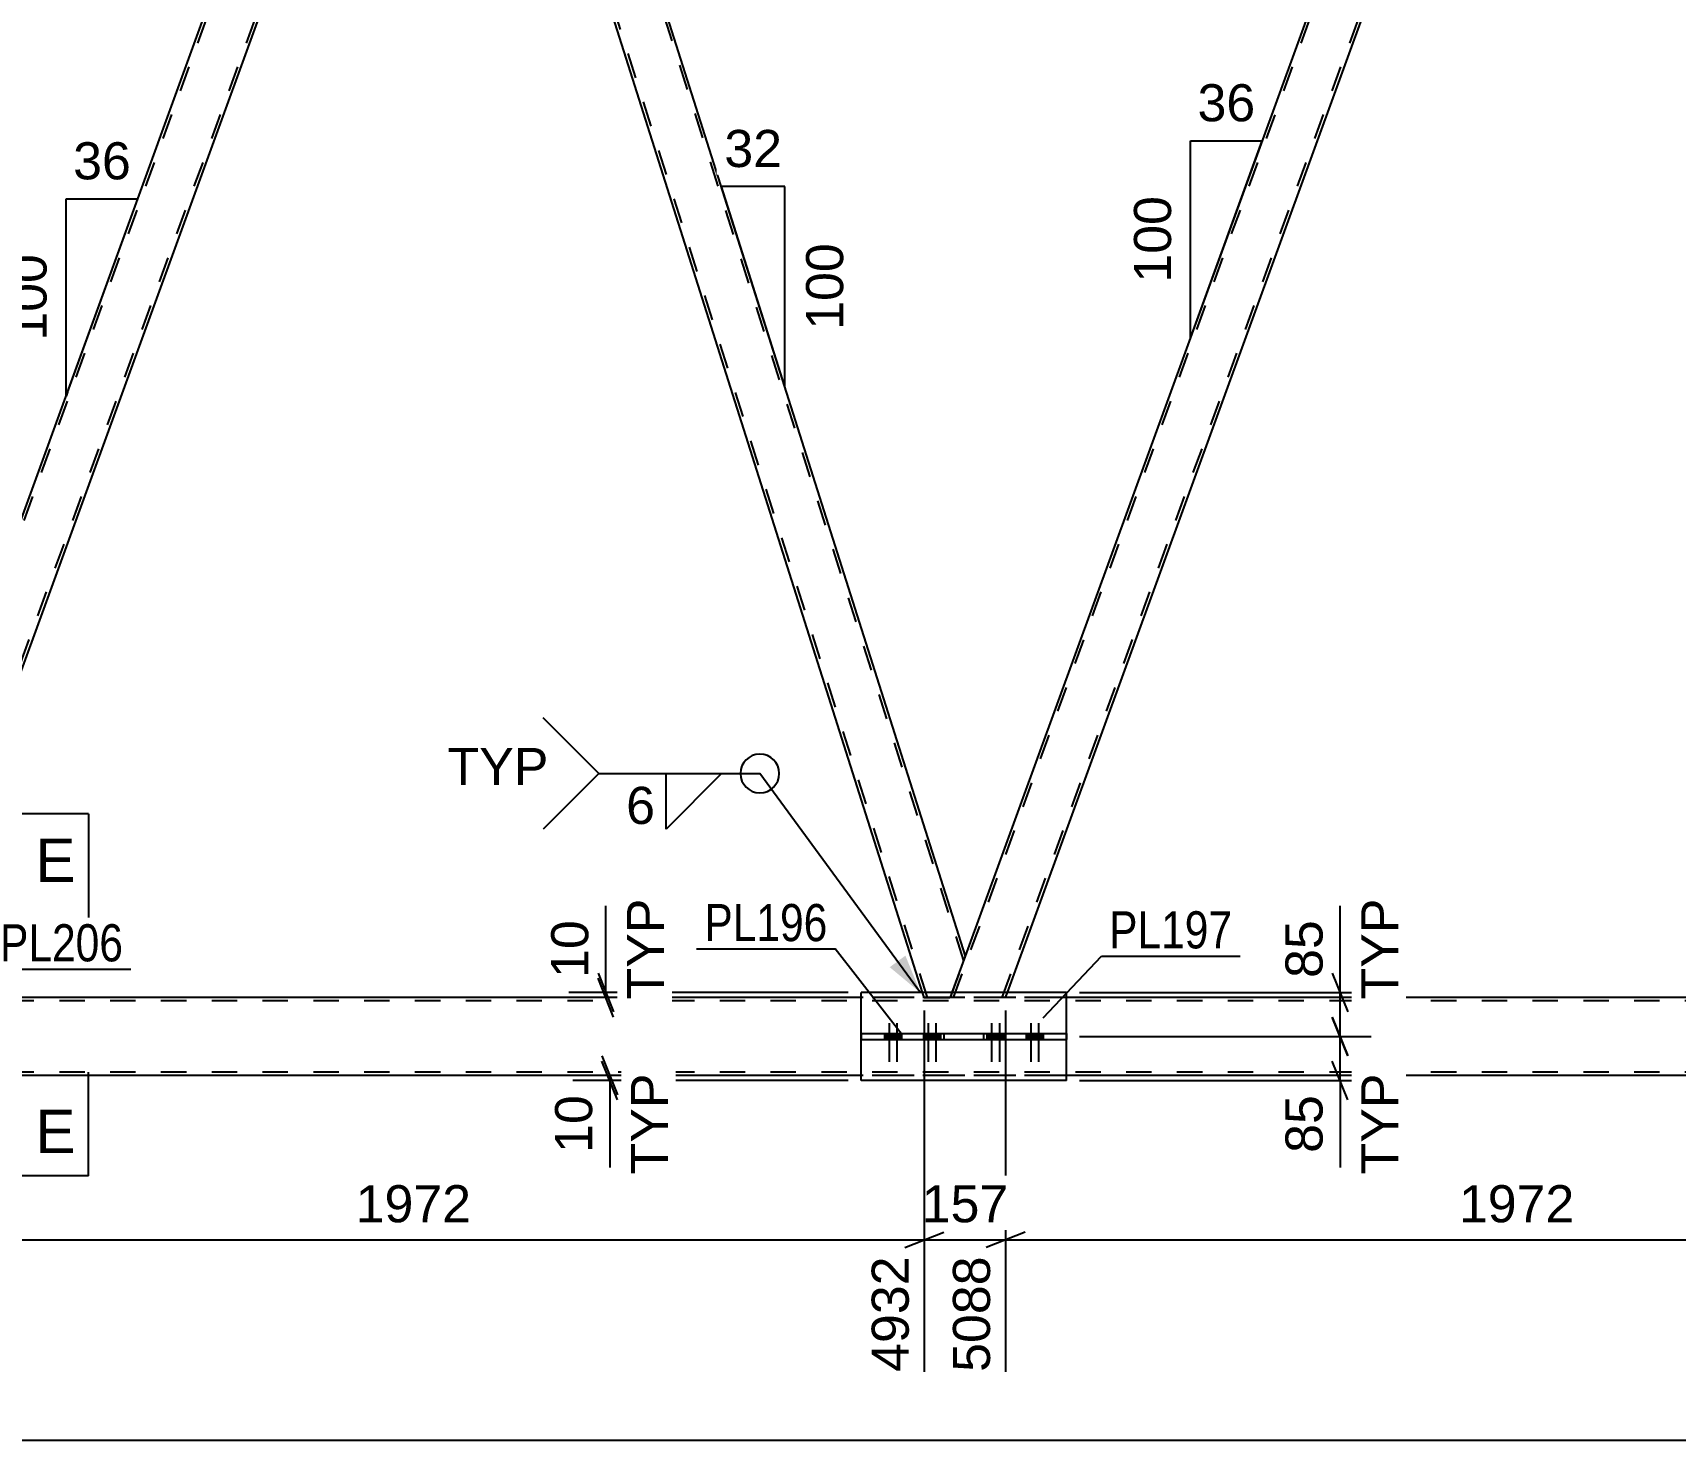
# Model space of a CAD drawing. Header units: millimetres. Extents: x 0 to 1189, y 0 to 841.
# Drawn here: x 193 to 319.7, y 465.3 to 573.9 of the extents above; entities that cross this region are included whole.
import ezdxf

# ---------------------------------------------------------------- set-up
doc = ezdxf.new("R2010")
doc.units = ezdxf.units.MM
doc.linetypes.add('DXK_LINE_DOT2', pattern=[3.9198, 1.9599, -1.9599])
doc.styles.add('Arial', font='ARIAL.TTF', dxfattribs={"height": 0.2})
doc.styles.add('Arial Narrow', font='ARIALN.TTF', dxfattribs={"height": 0.2})

# ---------------------------------------------------------------- blocks, each defined once
blk = doc.blocks.new('Bolt-203770571-3660 - 2970')
at = {"linetype": 'Continuous'}
for points in [[(267.32, 496.67), (266.6, 496.67), (266.6, 496.19), (267.32, 496.19)], [(267.92, 496.67), (267.2, 496.67), (267.2, 496.19), (267.92, 496.19)], [(270.34, 496.67), (269.62, 496.67), (269.62, 496.19), (270.34, 496.19)], [(270.94, 496.67), (270.22, 496.67), (270.22, 496.19), (270.94, 496.19)]]:
    blk.add_hatch(color=1, dxfattribs=at).paths.add_polyline_path(points)
at = {"color": 1, "linetype": 'Continuous'}
for p, q in [((266.96, 497.47), (266.96, 494.47)), ((267.56, 497.47), (267.56, 494.47)), ((269.98, 497.47), (269.98, 494.47)), ((270.58, 497.47), (270.58, 494.47)), ((266.6, 496.67), (266.6, 496.19)), ((267.2, 496.67), (267.2, 496.19)), ((267.32, 496.67), (267.32, 496.19)), ((267.92, 496.67), (267.92, 496.19)), ((269.62, 496.67), (269.62, 496.19)), ((270.22, 496.67), (270.22, 496.19)), ((270.34, 496.67), (270.34, 496.19)), ((270.94, 496.67), (270.94, 496.19))]:
    blk.add_line(p, q, dxfattribs=at)
blk = doc.blocks.new('Part-203770571-3021 - 2970')
at = {"color": 2, "linetype": 'Continuous'}
for p, q in [((272.74, 499.83), (256.89, 499.83)), ((256.89, 496.67), (256.89, 499.83)), ((272.74, 496.67), (272.74, 499.83)), ((256.89, 493.03), (256.89, 496.19)), ((272.74, 493.03), (272.74, 496.19)), ((272.74, 493.03), (256.89, 493.03))]:
    blk.add_line(p, q, dxfattribs=at)
at = {"color": 7, "linetype": 'DXK_LINE_DOT2'}
for p, q in [((256.89, 496.19), (256.89, 496.67)), ((272.74, 496.19), (272.74, 496.67))]:
    blk.add_line(p, q, dxfattribs=at)
blk = doc.blocks.new('Bolt-203770571-3136 - 2970')
at = {"linetype": 'Continuous'}
for points in [[(259.41, 496.67), (258.69, 496.67), (258.69, 496.19), (259.41, 496.19)], [(260.01, 496.67), (259.29, 496.67), (259.29, 496.19), (260.01, 496.19)], [(262.43, 496.67), (261.71, 496.67), (261.71, 496.19), (262.43, 496.19)], [(263.03, 496.67), (262.31, 496.67), (262.31, 496.19), (263.03, 496.19)]]:
    blk.add_hatch(color=1, dxfattribs=at).paths.add_polyline_path(points)
at = {"color": 1, "linetype": 'Continuous'}
for p, q in [((259.05, 497.47), (259.05, 494.47)), ((259.65, 497.47), (259.65, 494.47)), ((262.07, 497.47), (262.07, 494.47)), ((262.67, 497.47), (262.67, 494.47)), ((258.69, 496.67), (258.69, 496.19)), ((259.29, 496.67), (259.29, 496.19)), ((259.41, 496.67), (259.41, 496.19)), ((260.01, 496.67), (260.01, 496.19)), ((261.71, 496.67), (261.71, 496.19)), ((262.31, 496.67), (262.31, 496.19)), ((262.43, 496.67), (262.43, 496.19)), ((263.03, 496.67), (263.03, 496.19))]:
    blk.add_line(p, q, dxfattribs=at)
blk = doc.blocks.new('Part-203770571-3124 - 2970')
at = {"color": 7, "linetype": 'DXK_LINE_DOT2'}
for p, q in [((741.84, 499.43), (87.28, 499.43)), ((272.74, 499.43), (256.89, 499.43)), ((741.84, 499.19), (79.28, 499.19)), ((741.84, 493.67), (79.28, 493.67)), ((741.84, 493.43), (87.28, 493.43)), ((272.74, 493.43), (256.89, 493.43))]:
    blk.add_line(p, q, dxfattribs=at)
at = {"color": 2, "linetype": 'Continuous'}
for p, q in [((256.89, 499.43), (190.98, 499.43)), ((338.65, 499.43), (272.74, 499.43)), ((256.89, 493.43), (190.98, 493.43)), ((338.65, 493.43), (272.74, 493.43))]:
    blk.add_line(p, q, dxfattribs=at)
blk = doc.blocks.new('Part-203770571-3376 - 2970')
at = {"color": 7, "linetype": 'DXK_LINE_DOT2'}
for p, q in [((311.35, 618.43), (311.2, 618.03)), ((313.36, 618.43), (311.35, 618.43)), ((349.95, 502.27), (313.11, 618.43)), ((313.49, 618.03), (313.36, 618.43)), ((347.15, 499.43), (310.32, 615.59)), ((346.9, 499.43), (346.78, 499.83)), ((346.9, 499.43), (348.91, 499.43)), ((348.91, 499.43), (349.06, 499.83))]:
    blk.add_line(p, q, dxfattribs=at)
at = {"color": 2, "linetype": 'Continuous'}
for p, q in [((311.2, 618.03), (310.18, 615.22)), ((350.08, 502.64), (313.49, 618.03)), ((346.78, 499.83), (310.18, 615.22)), ((349.06, 499.83), (350.08, 502.64))]:
    blk.add_line(p, q, dxfattribs=at)
blk = doc.blocks.new('Part-203770571-3351 - 2970')
at = {"color": 7, "linetype": 'DXK_LINE_DOT2'}
for p, q in [((264.03, 499.43), (307.35, 618.43)), ((267.78, 499.43), (311.09, 618.43)), ((306.95, 618.03), (307.09, 618.43)), ((311.35, 618.43), (307.09, 618.43)), ((310.18, 615.22), (311.35, 618.43)), ((263.78, 499.43), (264.95, 502.64)), ((268.04, 499.43), (263.78, 499.43)), ((268.04, 499.43), (268.18, 499.83))]:
    blk.add_line(p, q, dxfattribs=at)
at = {"color": 2, "linetype": 'Continuous'}
for p, q in [((264.95, 502.64), (306.95, 618.03)), ((268.18, 499.83), (310.18, 615.22))]:
    blk.add_line(p, q, dxfattribs=at)
blk = doc.blocks.new('Part-203770571-3356 - 2970')
at = {"color": 7, "linetype": 'DXK_LINE_DOT2'}
for p, q in [((178.9, 499.43), (222.21, 618.43)), ((182.65, 499.43), (225.96, 618.43)), ((221.81, 618.03), (221.96, 618.43)), ((226.21, 618.43), (221.96, 618.43)), ((225.05, 615.22), (226.21, 618.43)), ((178.65, 499.43), (179.81, 502.64)), ((182.9, 499.43), (178.65, 499.43)), ((182.9, 499.43), (183.05, 499.83))]:
    blk.add_line(p, q, dxfattribs=at)
at = {"color": 2, "linetype": 'Continuous'}
for p, q in [((179.81, 502.64), (221.81, 618.03)), ((183.05, 499.83), (225.05, 615.22))]:
    blk.add_line(p, q, dxfattribs=at)
blk = doc.blocks.new('Part-203770571-3494 - 2970')
at = {"color": 7, "linetype": 'DXK_LINE_DOT2'}
for p, q in [((226.21, 618.43), (226.07, 618.03)), ((228.23, 618.43), (226.21, 618.43)), ((264.81, 502.27), (227.98, 618.43)), ((228.35, 618.03), (228.23, 618.43)), ((262.02, 499.43), (225.18, 615.59)), ((261.77, 499.43), (261.64, 499.83)), ((261.77, 499.43), (263.78, 499.43)), ((263.78, 499.43), (263.92, 499.83))]:
    blk.add_line(p, q, dxfattribs=at)
at = {"color": 2, "linetype": 'Continuous'}
for p, q in [((226.07, 618.03), (225.05, 615.22)), ((264.95, 502.64), (228.35, 618.03)), ((261.64, 499.83), (225.05, 615.22)), ((263.92, 499.83), (264.95, 502.64))]:
    blk.add_line(p, q, dxfattribs=at)
blk = doc.blocks.new('Part-203770571-3659 - 2970')
at = {"color": 2, "linetype": 'Continuous'}
for p, q in [((256.89, 496.67), (272.74, 496.67)), ((256.89, 496.67), (256.89, 496.19)), ((256.89, 496.19), (272.74, 496.19)), ((263.3, 496.19), (263.3, 496.67)), ((266.33, 496.67), (266.33, 496.19)), ((272.74, 496.67), (272.74, 496.19))]:
    blk.add_line(p, q, dxfattribs=at)
blk = doc.blocks.new('StraightDimension-203770571-30985 - 2970')
at = {"color": 7, "linetype": 'Continuous'}
for p, q in [((236.89, 494.93), (238.09, 491.93)), ((238.09, 491.53), (236.89, 494.53)), ((255.89, 493.43), (234.64, 493.43)), ((255.89, 493.03), (234.64, 493.03)), ((237.49, 493.03), (237.49, 493.43)), ((237.49, 493.03), (237.49, 486.33)), ((237.49, 493.03), (237.49, 486.33))]:
    blk.add_line(p, q, dxfattribs=at)
at = {"color": 0, "linetype": 'Continuous'}
blk.add_wipeout([(242.59, 494.17), (238.39, 494.17), (238.39, 485.19), (242.59, 485.19)], dxfattribs=at)
at = {"color": 0}
blk.add_wipeout([(236.74, 492.5), (232.54, 492.5), (232.54, 486.85), (236.74, 486.85)], dxfattribs=at)
at = {"color": 3, "linetype": 'Continuous', "style": 'Arial'}
blk.add_text('TYP', height=2.865, rotation=90.0002, dxfattribs=at).set_placement((241.99, 485.79))
at = {"color": 3, "style": 'Arial'}
blk.add_text('10', height=2.865, rotation=90.0002, dxfattribs=at).set_placement((236.14, 487.45))
blk = doc.blocks.new('AngleDimension-203770571-30770 - 2970')
at = {"color": 7, "linetype": 'Continuous'}
for p, q in [((282.31, 565.56), (287.85, 565.56)), ((282.31, 550.33), (287.85, 565.56)), ((282.31, 550.33), (282.31, 565.56)), ((283.2, 552.8), (287.85, 565.56))]:
    blk.add_line(p, q, dxfattribs=at)
at = {"color": 0}
for points in [[(287.9, 566.46), (287.9, 570.66), (282.25, 570.66), (282.25, 566.46)], [(281.41, 561.88), (277.21, 561.88), (277.21, 554.01), (281.41, 554.01)]]:
    blk.add_wipeout(points, dxfattribs=at)
at = {"color": 3, "style": 'Arial'}
blk.add_text('36', height=2.865, dxfattribs=at).set_placement((282.85, 567.06))
blk.add_text('100', height=2.865, rotation=90.0002, dxfattribs=at).set_placement((280.81, 554.61))
blk = doc.blocks.new('StraightDimension-203770571-31703 - 2970')
at = {"color": 7, "linetype": 'Continuous'}
for p, q in [((268.04, 498.43), (268.04, 470.55)), ((346.9, 498.43), (346.9, 470.55)), ((269.54, 481.34), (266.54, 480.14)), ((268.04, 480.74), (346.9, 480.74)), ((345.4, 480.14), (348.4, 481.34))]:
    blk.add_line(p, q, dxfattribs=at)
at = {"color": 0}
blk.add_wipeout([(312.52, 481.49), (312.52, 485.69), (302.42, 485.69), (302.42, 481.49)], dxfattribs=at)
at = {"color": 3, "style": 'Arial'}
blk.add_text('1972', height=2.865, dxfattribs=at).set_placement((303.02, 482.09))
at = {"color": 0, "linetype": 'Continuous'}
blk.add_wipeout([(346.3, 480.04), (342.1, 480.04), (342.1, 469.95), (346.3, 469.95)], dxfattribs=at)
at = {"color": 3, "linetype": 'Continuous', "style": 'Arial'}
blk.add_text('7060', height=2.865, rotation=90.0002, dxfattribs=at).set_placement((345.7, 470.55))
blk = doc.blocks.new('StraightDimension-203770571-31704 - 2970')
at = {"color": 7, "linetype": 'Continuous'}
for p, q in [((261.77, 498.43), (261.77, 470.55)), ((268.04, 498.43), (268.04, 470.55)), ((260.27, 480.14), (263.27, 481.34)), ((261.77, 480.74), (268.04, 480.74)), ((269.54, 481.34), (266.54, 480.14))]:
    blk.add_line(p, q, dxfattribs=at)
at = {"color": 0}
blk.add_wipeout([(268.84, 481.49), (268.84, 485.69), (260.97, 485.69), (260.97, 481.49)], dxfattribs=at)
at = {"color": 0, "linetype": 'Continuous'}
blk.add_wipeout([(267.44, 480.04), (263.24, 480.04), (263.24, 469.95), (267.44, 469.95)], dxfattribs=at)
at = {"color": 3, "style": 'Arial'}
blk.add_text('157', height=2.865, dxfattribs=at).set_placement((261.57, 482.09))
at = {"color": 3, "linetype": 'Continuous', "style": 'Arial'}
blk.add_text('5088', height=2.865, rotation=90.0002, dxfattribs=at).set_placement((266.84, 470.55))
blk = doc.blocks.new('StraightDimension-203770571-4042 - 2970')
at = {"color": 7, "linetype": 'Continuous'}
blk.add_line((66.38, 465.28), (772.23, 465.28), dxfattribs=at)
blk = doc.blocks.new('AngleDimension-203770571-30740 - 2970')
at = {"color": 7, "linetype": 'Continuous'}
for p, q in [((195.54, 561.08), (201.08, 561.08)), ((195.54, 545.86), (201.08, 561.08)), ((195.54, 545.86), (195.54, 561.08)), ((195.65, 546.16), (195.54, 545.86))]:
    blk.add_line(p, q, dxfattribs=at)
at = {"color": 0}
for points in [[(201.14, 561.98), (201.14, 566.18), (195.49, 566.18), (195.49, 561.98)], [(194.64, 557.41), (190.44, 557.41), (190.44, 549.53), (194.64, 549.53)]]:
    blk.add_wipeout(points, dxfattribs=at)
at = {"color": 3, "style": 'Arial'}
blk.add_text('36', height=2.865, dxfattribs=at).set_placement((196.09, 562.58))
blk.add_text('100', height=2.865, rotation=90.0002, dxfattribs=at).set_placement((194.04, 550.13))
blk = doc.blocks.new('AngleDimension-203770571-30755 - 2970')
at = {"color": 7, "linetype": 'Continuous'}
for p, q in [((250.45, 548.36), (246.11, 562.03)), ((251.01, 562.03), (246.11, 562.03)), ((251.01, 546.59), (246.11, 562.03)), ((251.01, 546.59), (251.01, 562.03))]:
    blk.add_line(p, q, dxfattribs=at)
at = {"color": 0}
for points in [[(251.38, 562.93), (251.38, 567.13), (245.74, 567.13), (245.74, 562.93)], [(256.11, 558.24), (251.91, 558.24), (251.91, 550.37), (256.11, 550.37)]]:
    blk.add_wipeout(points, dxfattribs=at)
at = {"color": 3, "style": 'Arial'}
blk.add_text('32', height=2.865, dxfattribs=at).set_placement((246.34, 563.53))
blk.add_text('100', height=2.865, rotation=90.0002, dxfattribs=at).set_placement((255.51, 550.97))
blk = doc.blocks.new('StraightDimension-203770571-31003 - 2970')
at = {"color": 7, "linetype": 'Continuous'}
for p, q in [((237.19, 499.83), (237.19, 506.52)), ((237.19, 499.83), (237.19, 506.52)), ((236.59, 501.33), (237.79, 498.33)), ((237.79, 497.93), (236.59, 500.93)), ((255.89, 499.83), (234.34, 499.83)), ((255.89, 499.43), (234.34, 499.43)), ((237.19, 499.43), (237.19, 499.83))]:
    blk.add_line(p, q, dxfattribs=at)
at = {"color": 0, "linetype": 'Continuous'}
blk.add_wipeout([(242.29, 507.66), (238.09, 507.66), (238.09, 498.69), (242.29, 498.69)], dxfattribs=at)
at = {"color": 0}
blk.add_wipeout([(236.44, 506), (232.24, 506), (232.24, 500.35), (236.44, 500.35)], dxfattribs=at)
at = {"color": 3, "linetype": 'Continuous', "style": 'Arial'}
blk.add_text('TYP', height=2.865, rotation=90.0002, dxfattribs=at).set_placement((241.69, 499.29))
at = {"color": 3, "style": 'Arial'}
blk.add_text('10', height=2.865, rotation=90.0002, dxfattribs=at).set_placement((235.84, 500.95))
blk = doc.blocks.new('StraightDimension-203770571-31021 - 2970')
at = {"color": 7, "linetype": 'Continuous'}
for p, q in [((293.85, 499.83), (293.85, 506.52)), ((293.85, 499.83), (293.85, 506.52)), ((293.25, 501.33), (294.45, 498.33)), ((273.74, 499.83), (296.25, 499.83)), ((293.85, 496.43), (293.85, 499.83)), ((294.45, 494.93), (293.25, 497.93)), ((273.74, 496.43), (296.25, 496.43))]:
    blk.add_line(p, q, dxfattribs=at)
at = {"color": 0, "linetype": 'Continuous'}
blk.add_wipeout([(298.95, 507.66), (294.75, 507.66), (294.75, 498.69), (298.95, 498.69)], dxfattribs=at)
at = {"color": 0}
blk.add_wipeout([(293.1, 506), (288.9, 506), (288.9, 500.35), (293.1, 500.35)], dxfattribs=at)
at = {"color": 3, "linetype": 'Continuous', "style": 'Arial'}
blk.add_text('TYP', height=2.865, rotation=90.0002, dxfattribs=at).set_placement((298.35, 499.29))
at = {"color": 3, "style": 'Arial'}
blk.add_text('85', height=2.865, rotation=90.0002, dxfattribs=at).set_placement((292.5, 500.95))
blk = doc.blocks.new('StraightDimension-203770571-31022 - 2970')
at = {"color": 7, "linetype": 'Continuous'}
for p, q in [((293.25, 497.93), (294.45, 494.93)), ((273.74, 496.43), (296.25, 496.43)), ((293.85, 493.03), (293.85, 496.43)), ((294.45, 491.53), (293.25, 494.53)), ((273.74, 493.03), (296.25, 493.03)), ((293.85, 493.03), (293.85, 486.33)), ((293.85, 493.03), (293.85, 486.33))]:
    blk.add_line(p, q, dxfattribs=at)
at = {"color": 0, "linetype": 'Continuous'}
blk.add_wipeout([(298.95, 494.17), (294.75, 494.17), (294.75, 485.19), (298.95, 485.19)], dxfattribs=at)
at = {"color": 0}
blk.add_wipeout([(293.1, 492.5), (288.9, 492.5), (288.9, 486.85), (293.1, 486.85)], dxfattribs=at)
at = {"color": 3, "linetype": 'Continuous', "style": 'Arial'}
blk.add_text('TYP', height=2.865, rotation=90.0002, dxfattribs=at).set_placement((298.35, 485.79))
at = {"color": 3, "style": 'Arial'}
blk.add_text('85', height=2.865, rotation=90.0002, dxfattribs=at).set_placement((292.5, 487.45))
blk = doc.blocks.new('StraightDimension-203770571-31705 - 2970')
at = {"color": 7, "linetype": 'Continuous'}
for p, q in [((182.9, 498.43), (182.9, 470.55)), ((261.77, 498.43), (261.77, 470.55)), ((184.4, 481.34), (181.4, 480.14)), ((182.9, 480.74), (261.77, 480.74)), ((260.27, 480.14), (263.27, 481.34))]:
    blk.add_line(p, q, dxfattribs=at)
at = {"color": 0}
blk.add_wipeout([(227.38, 481.49), (227.38, 485.69), (217.29, 485.69), (217.29, 481.49)], dxfattribs=at)
at = {"color": 3, "style": 'Arial'}
blk.add_text('1972', height=2.865, dxfattribs=at).set_placement((217.89, 482.09))
at = {"color": 0, "linetype": 'Continuous'}
blk.add_wipeout([(261.17, 480.04), (256.97, 480.04), (256.97, 469.95), (261.17, 469.95)], dxfattribs=at)
at = {"color": 3, "linetype": 'Continuous', "style": 'Arial'}
blk.add_text('4932', height=2.865, rotation=90.0002, dxfattribs=at).set_placement((260.57, 470.55))
blk = doc.blocks.new('SectionMark-203770571-40869 - 2970')
at = {"linetype": 'Continuous'}
for points in [[(191.78, 513.61), (191.78, 512.36), (189.28, 513.61)], [(191.78, 486.93), (191.78, 485.68), (189.28, 485.68)]]:
    blk.add_hatch(color=6, dxfattribs=at).paths.add_polyline_path(points)
at = {"color": 6, "linetype": 'Continuous'}
for p, q in [((189.28, 513.61), (191.78, 514.86)), ((191.78, 512.36), (191.78, 514.86)), ((197.28, 513.61), (189.28, 513.61)), ((189.28, 513.61), (191.78, 512.36)), ((197.28, 513.61), (197.28, 505.61)), ((197.28, 485.68), (197.28, 493.68)), ((189.28, 485.68), (191.78, 486.93)), ((191.78, 486.93), (191.78, 484.43)), ((197.28, 485.68), (189.28, 485.68)), ((191.78, 484.43), (189.28, 485.68))]:
    blk.add_line(p, q, dxfattribs=at)
at = {"color": 0, "linetype": 'Continuous'}
for points in [[(196.28, 508.36), (196.28, 511.86), (193.17, 511.86), (193.17, 508.36)], [(196.28, 487.43), (196.28, 490.93), (193.17, 490.93), (193.17, 487.43)]]:
    blk.add_wipeout(points, dxfattribs=at)
at = {"color": 3, "linetype": 'Continuous', "style": 'Arial'}
for p in [(193.17, 508.36), (193.17, 487.43)]:
    blk.add_text('E', height=3.34, dxfattribs=at).set_placement(p)
blk = doc.blocks.new('WeldMark-203770571-5038 - 2970')
at = {"linetype": 'Continuous'}
blk.add_hatch(color=30, dxfattribs=at).paths.add_polyline_path([(260.31, 502.67), (261.48, 499.8), (259.1, 501.78)])
at = {"color": 3, "linetype": 'Continuous'}
for p, q in [((236.66, 516.73), (232.37, 521.01)), ((236.66, 516.73), (232.37, 512.44)), ((241.84, 516.73), (246.12, 516.73)), ((246.12, 516.73), (241.84, 512.44)), ((241.84, 512.44), (241.84, 516.73))]:
    blk.add_line(p, q, dxfattribs=at)
at = {"color": 30, "linetype": 'Continuous'}
for p in [(236.66, 516.73), (261.48, 499.8)]:
    blk.add_line(p, (249.08, 516.73), dxfattribs=at)
at = {"color": 3, "linetype": 'Continuous'}
for start, end in [(90, 270), (270, 90)]:
    blk.add_arc((249.08, 516.73), 1.5, start, end, dxfattribs=at)
at = {"color": 0}
blk.add_wipeout([(241.18, 512.63), (241.18, 516.03), (238.56, 516.03), (238.56, 512.63)], dxfattribs=at)
at = {"color": 3, "style": 'Arial'}
blk.add_text('6', height=2.87, dxfattribs=at).set_placement((238.76, 512.83))
at = {"color": 0, "linetype": 'Continuous'}
blk.add_wipeout([(232.76, 515.83), (232.76, 518.83), (224.98, 518.83), (224.98, 515.83)], dxfattribs=at)
blk.add_wipeout([(232.76, 515.83), (232.76, 518.83), (224.98, 518.83), (224.98, 515.83)], dxfattribs=at)
at = {"color": 3, "linetype": 'Continuous', "style": 'Arial'}
blk.add_text('TYP', height=2.865, dxfattribs=at).set_placement((224.98, 515.83))
blk = doc.blocks.new('Mark-203770571-30283 - 2970')
at = {"color": 0}
blk.add_wipeout([(199.95, 502.23), (199.95, 505.23), (190.45, 505.23), (190.45, 502.23)], dxfattribs=at)
blk.add_wipeout([(199.95, 502.23), (199.95, 505.23), (190.45, 505.23), (190.45, 502.23)], dxfattribs=at)
at = {"color": 30, "linetype": 'Continuous'}
for p, q in [((187.94, 498.09), (189.85, 501.63)), ((189.85, 501.63), (200.55, 501.63))]:
    blk.add_line(p, q, dxfattribs=at)
at = {"color": 3, "style": 'Arial Narrow'}
blk.add_text('PL206', height=2.863, dxfattribs=at).set_placement((190.45, 502.23))
blk = doc.blocks.new('Mark-203770571-30559 - 2970')
at = {"color": 0, "linetype": 'Continuous'}
blk.add_wipeout([(285.54, 503.23), (285.54, 506.23), (276.03, 506.23), (276.03, 503.23)], dxfattribs=at)
blk.add_wipeout([(285.54, 503.23), (285.54, 506.23), (276.03, 506.23), (276.03, 503.23)], dxfattribs=at)
at = {"color": 30, "linetype": 'Continuous'}
for p, q in [((270.93, 497.88), (275.43, 502.63)), ((275.43, 502.63), (286.14, 502.63))]:
    blk.add_line(p, q, dxfattribs=at)
at = {"color": 3, "linetype": 'Continuous', "style": 'Arial Narrow'}
blk.add_text('PL197', height=2.863, dxfattribs=at).set_placement((276.03, 503.23))
blk = doc.blocks.new('Mark-203770571-30542 - 2970')
at = {"color": 0}
blk.add_wipeout([(254.3, 503.79), (254.3, 506.79), (244.8, 506.79), (244.8, 503.79)], dxfattribs=at)
blk.add_wipeout([(254.3, 503.79), (254.3, 506.79), (244.8, 506.79), (244.8, 503.79)], dxfattribs=at)
at = {"color": 30, "linetype": 'Continuous'}
for p in [(244.2, 503.19), (260.07, 496.56)]:
    blk.add_line(p, (254.9, 503.19), dxfattribs=at)
at = {"color": 3, "style": 'Arial Narrow'}
blk.add_text('PL196', height=2.863, dxfattribs=at).set_placement((244.8, 503.79))

msp = doc.modelspace()

# ---------------------------------------------------------------- block references
for name in ['Part-203770571-3356 - 2970', 'Part-203770571-3494 - 2970', 'Part-203770571-3351 - 2970', 'Part-203770571-3376 - 2970', 'Part-203770571-3124 - 2970', 'Part-203770571-3021 - 2970', 'Bolt-203770571-3136 - 2970', 'Bolt-203770571-3660 - 2970', 'Part-203770571-3659 - 2970']:
    msp.add_blockref(name, (0, 0))

# ---------------------------------------------------------------- next in the draw order: block references
for name in ['AngleDimension-203770571-30770 - 2970', 'StraightDimension-203770571-31703 - 2970', 'StraightDimension-203770571-30985 - 2970']:
    msp.add_blockref(name, (0, 0))

# ---------------------------------------------------------------- next in the draw order: block references
msp.add_blockref('StraightDimension-203770571-31704 - 2970', (0, 0))

# ---------------------------------------------------------------- next in the draw order: block references
msp.add_blockref('StraightDimension-203770571-4042 - 2970', (0, 0))

# ---------------------------------------------------------------- next in the draw order: block references
for name in ['AngleDimension-203770571-30755 - 2970', 'AngleDimension-203770571-30740 - 2970', 'StraightDimension-203770571-31003 - 2970', 'StraightDimension-203770571-31021 - 2970']:
    msp.add_blockref(name, (0, 0))

# ---------------------------------------------------------------- next in the draw order: block references
for name in ['WeldMark-203770571-5038 - 2970', 'StraightDimension-203770571-31705 - 2970', 'StraightDimension-203770571-31022 - 2970']:
    msp.add_blockref(name, (0, 0))

# ---------------------------------------------------------------- next in the draw order: block references
for name in ['SectionMark-203770571-40869 - 2970', 'Mark-203770571-30542 - 2970', 'Mark-203770571-30559 - 2970']:
    msp.add_blockref(name, (0, 0))

# ---------------------------------------------------------------- next in the draw order: block references
msp.add_blockref('Mark-203770571-30283 - 2970', (0, 0))

doc.saveas('drawing.dxf')
